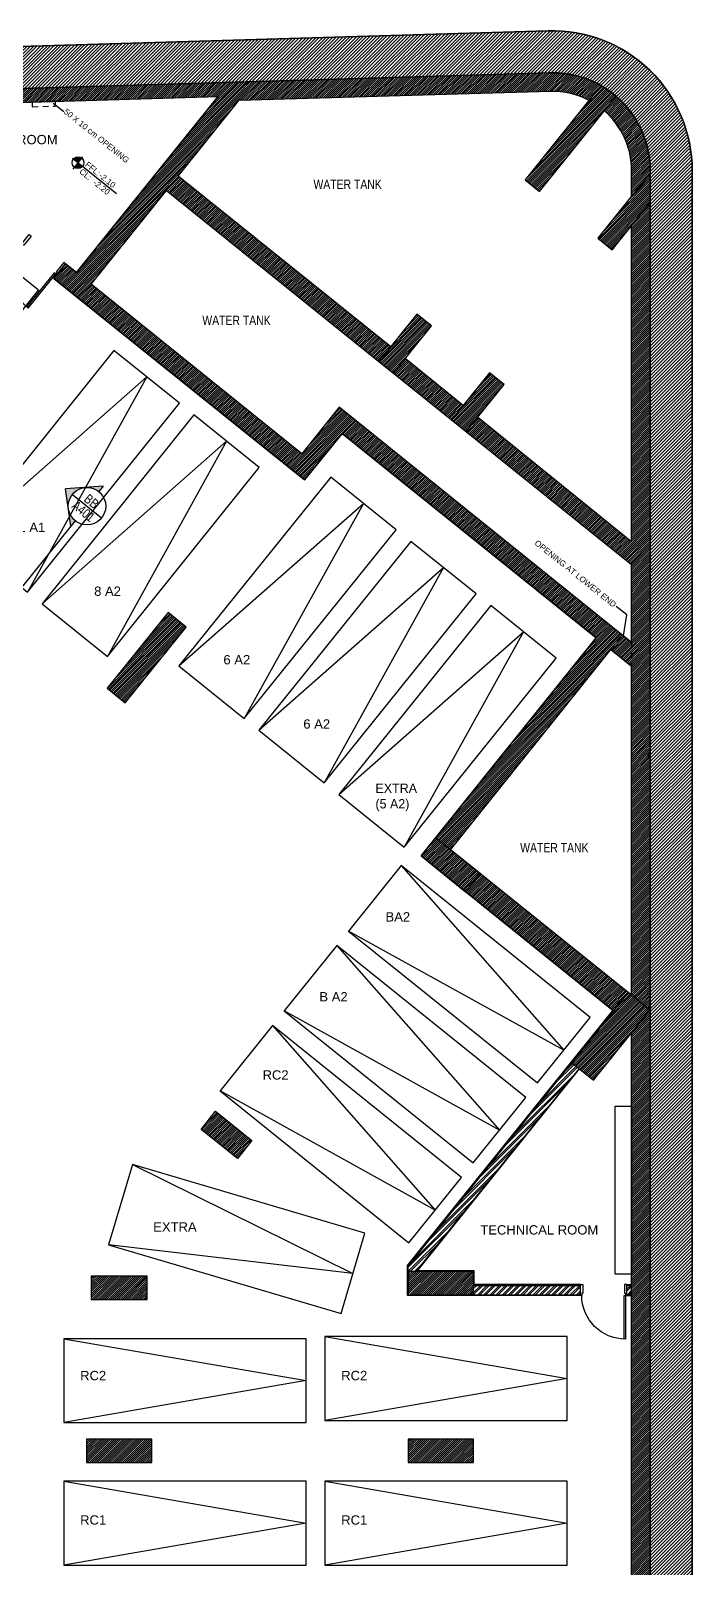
# Model space of a CAD drawing. Header units: inches. Extents: x -1.1 to 43.2, y -10.1 to 58.7.
# Drawn here: x 27.72 to 41.91, y 25.49 to 58.45 of the extents above; entities that cross this region are included whole.
import ezdxf
from ezdxf.enums import TextEntityAlignment as Align

# ---------------------------------------------------------------- set-up
doc = ezdxf.new("R2010")
doc.units = ezdxf.units.IN
doc.header["$MEASUREMENT"] = 0
doc.linetypes.add('HIDDEN2', pattern=[0.1875, 0.125, -0.0625])
doc.layers.get('0').update_dxf_attribs({"linetype": 'CONTINUOUS'})
for name, color, linetype in [('A-ANNO-LEVL', 3, 'CONTINUOUS'), ('A-ANNO-SECT-TAG', 7, 'CONTINUOUS'), ('A-ANNO-TX-50', 3, 'CONTINUOUS'), ('A-AREAS', 6, 'CONTINUOUS'), ('A-FURNITURE', 30, 'CONTINUOUS'), ('A-HATCH-CONC', 8, 'CONTINUOUS'), ('A-HATCH-WALL', 8, 'CONTINUOUS'), ('A-PARK-TXT', 3, 'CONTINUOUS'), ('A-PLASTER', 8, 'CONTINUOUS'), ('A-PORTE', 1, 'CONTINUOUS'), ('A-PROJ1H', 9, 'HIDDEN2'), ('A-SHAFT-UP', 8, 'HIDDEN2'), ('A-STOR-TXT', 3, 'CONTINUOUS'), ('A-WALL', 4, 'CONTINUOUS'), ('Parcelle$0$N-PLOT', 5, 'CONTINUOUS'), ('S-BASEMENT 2$0$A-SHAFT-BASEMENT 2', 8, 'CONTINUOUS'), ('S-BASEMENT 2$0$A-STR BASEMENT 2', 2, 'CONTINUOUS'), ('S-BASEMENT 2$0$A-STR-BASEMENT 3', 2, 'CONTINUOUS')]:
    doc.layers.add(name, color=color, linetype=linetype)
doc.styles.add('A50-STEXT', font='ARIAL.TTF', dxfattribs={"height": 0.125})
doc.styles.add('Arial', font='ARIAL.TTF', dxfattribs={"width": 0.8})
doc.styles.add('BLOCK', font='ARIAL.TTF', dxfattribs={"width": 0.8, "height": 0.25})
pattern_1 = [(45, (-338376.546732, -23743.371716), (-0.022097086912, 0.022097086912), [])]
pattern_2 = [(45, (-338376.54673, -23743.371716), (-0.035355339059, 0.035355339059), [])]

# ---------------------------------------------------------------- blocks, each defined once
blk = doc.blocks.new('P100E30G')
for p, q in [((0.03, 1.24), (0.03, 0.3)), ((0.07, 0.3), (0.07, 1.24)), ((0.03, 0.3), (0, 0.3)), ((0, 0.3), (0, 0)), ((0, 0), (0.05, 0)), ((0.03, 0.3), (0.07, 0.3)), ((0.03, 0.25), (0.03, 0.3)), ((0.05, 0.25), (0.03, 0.25)), ((0.05, 0), (0.05, 0.25)), ((0.95, 0), (0.95, 0.25)), ((0.95, 0.25), (0.97, 0.25)), ((1, 0), (0.95, 0)), ((0.97, 0.3), (1, 0.3)), ((0.97, 0.25), (0.97, 0.3)), ((1, 0.3), (1, 0))]:
    blk.add_line(p, q)
blk.add_arc((0.03, 0.3), 0.94, 0, 90)
blk = doc.blocks.new('P100E23G')
at = {"layer": 'A-PORTE'}
for p, q in [((-0.06, 1.055), (-0.06, 0.115)), ((-0.03, 0.115), (-0.03, 1.055)), ((-1, 0.115), (-1, -0.115)), ((-0.97, 0.115), (-1, 0.115)), ((-0.97, 0.065), (-0.97, 0.115)), ((-0.95, 0.065), (-0.97, 0.065)), ((-0.95, -0.115), (-0.95, 0.065)), ((-0.06, 0.115), (-0.02, 0.115)), ((-0.05, -0.115), (-0.05, 0.065)), ((-0.05, 0.065), (-0.03, 0.065)), ((-0.03, 0.065), (-0.03, 0.115)), ((-0.03, 0.115), (0, 0.115)), ((0, 0.115), (0, -0.115)), ((-1, -0.115), (-0.95, -0.115)), ((0, -0.115), (-0.05, -0.115))]:
    blk.add_line(p, q, dxfattribs=at)
blk.add_arc((-0.03, 0.115), 0.94, 90, 180, dxfattribs=at)
blk = doc.blocks.new('LVTAG_P')
for p, q in [((-0.00301, 0), (0.02113, 0)), ((0, 0.00314), (0, -0.00353))]:
    blk.add_line(p, q)
at = {"const_width": 0.0025}
for points in [[(0, 0.00125, 0.414214), (-0.00125, 0, 1)], [(0, -0.00125, 0.414214), (0.00125, 0, 1)]]:
    blk.add_lwpolyline(points, format="xyb", dxfattribs=at)
blk.add_circle((0, 0), 0.0025)
at = {"style": 'BLOCK'}
for s, p in [('FFL:', (0.00297, 0.00076)), ('CL:', (0.00294, -0.00312))]:
    blk.add_text(s, height=0.0025, dxfattribs=at).set_placement(p)
for p in [(0.01054, 0.00076), (0.01054, -0.00313)]:
    blk.add_attdef('+00.00', p, '', height=0.0025, dxfattribs=at)
blk = doc.blocks.new('S-BASEMENT 2')
at = {"layer": 'S-BASEMENT 2$0$A-SHAFT-BASEMENT 2'}
blk.add_lwpolyline([(40.258, 35.381), (40.608, 35.381), (40.608, 31.781), (40.258, 31.781)], close=True, dxfattribs=at)
at = {"layer": 'S-BASEMENT 2$0$A-STR BASEMENT 2'}
for p, q in [((24.282, 56.82), (31.738, 57.042)), ((31.738, 57.042), (28.701, 53.266)), ((31.738, 57.042), (31.738, 57.042)), ((28.467, 53.454), (28.217, 53.142)), ((28.701, 53.266), (28.467, 53.454)), ((28.217, 53.142), (33.594, 48.818)), ((33.594, 48.818), (34.396, 49.816)), ((34.396, 49.816), (39.851, 45.429)), ((39.851, 45.429), (36.091, 40.753)), ((39.851, 45.429), (39.851, 45.429)), ((36.091, 40.753), (40.221, 37.432)), ((40.221, 37.432), (40.077, 37.252)), ((41.002, 37.445), (41.008, 37.445)), ((41.002, 37.445), (41.008, 37.445))]:
    blk.add_line(p, q, dxfattribs=at)
blk.add_lwpolyline([(38.819, 58.453), (0.078, 57.3), (0.078, 56.4), (38.846, 57.554, -0.422955), (41.008, 55.455), (41.008, 3, -0.414214), (38.908, 0.9), (0.078, 0.9), (0.078, 0), (38.908, 0, 0.414214), (41.908, 3), (41.908, 55.455, 0.422955)], format="xyb", close=True, dxfattribs=at)
for points in [[(40.077, 37.252), (40.221, 37.432), (36.091, 40.753), (39.851, 45.429), (39.851, 45.429), (34.396, 49.816), (33.594, 48.818), (28.217, 53.142), (28.467, 53.454), (28.701, 53.266), (31.738, 57.042)], [(40.608, 45.333), (40.101, 45.741), (40.101, 45.741), (40.101, 45.741), (34.335, 50.378), (33.533, 49.381), (29.013, 53.015), (30.63, 55.026), (30.63, 55.026), (35.189, 51.36), (35.44, 51.671), (30.881, 55.338), (32.181, 56.955)], [(40.608, 47.489), (40.608, 54.269)], [(36.995, 50.414), (35.751, 51.421), (35.5, 51.109), (40.608, 47.001)], [(40.608, 47.489), (37.305, 50.162)], [(40.608, 45.333), (40.608, 47.001)], [(40.608, 37.762), (36.724, 40.886), (40.163, 45.178), (40.608, 44.82), (40.608, 44.82)], [(40.608, 37.762), (40.608, 44.82)], [(40.708, 22.94), (40.608, 22.94), (40.608, 36.956), (40.608, 36.956), (40.708, 37.08)]]:
    blk.add_lwpolyline(points, dxfattribs=at)
for points in [[(39.711, 56.953, 0.131059), (38.858, 57.154), (32.181, 56.955)], [(40.608, 54.908), (40.608, 55.455, 0.217249), (40.023, 56.738, 0.217249)]]:
    blk.add_lwpolyline(points, format="xyb", dxfattribs=at)
for points in [[(39.949, 57.279), (38.324, 55.258), (38.635, 55.007), (40.277, 57.048)], [(41.008, 55.405), (39.882, 54.005), (40.194, 53.754), (41.009, 54.767)], [(36.003, 52.373), (35.189, 51.36), (35.5, 51.109), (36.315, 52.122)], [(37.562, 51.119), (36.747, 50.106), (37.059, 49.856), (37.874, 50.869)], [(29.747, 44.035), (31.056, 45.662), (30.666, 45.975), (29.358, 44.349)], [(37.359, 40.375), (36.404, 41.143), (36.091, 40.753), (37.045, 39.985)], [(39.325, 36.317), (39.792, 35.941), (41.002, 37.445), (40.534, 37.821)], [(31.685, 35.275), (32.464, 34.648), (32.151, 34.259), (31.372, 34.885)], [(29.018, 31.24), (30.218, 31.24), (30.218, 31.74), (29.018, 31.74)], [(35.818, 31.34), (37.218, 31.34), (37.218, 31.84), (35.818, 31.84)], [(28.918, 27.74), (30.318, 27.74), (30.318, 28.24), (28.918, 28.24)], [(35.818, 27.74), (37.218, 27.74), (37.218, 28.24), (35.818, 28.24)]]:
    blk.add_lwpolyline(points, close=True, dxfattribs=at)
at = {"layer": 'S-BASEMENT 2$0$A-STR-BASEMENT 3'}
blk.add_lwpolyline([(0.078, 0.9), (38.908, 0.9, 0.414214), (41.008, 3), (41.008, 55.455, 0.422955), (38.846, 57.554), (0.078, 56.4)], format="xyb", close=True, dxfattribs=at)
blk = doc.blocks.new('SCT_TAG_L')
h = blk.add_hatch(color=256)
h.paths.add_polyline_path([(-0.371, 0.343), (0, 0.685), (0, 0.593, 0.755389), (-0.131, 0.13), (-0.131, 0.121)])
h.paths.add_polyline_path([(-0.131, 0.121), (-0.131, 0.13, 0.139348), (0, 0.093), (0, 0)])
for p, q in [((0, 0.685), (-0.371, 0.343)), ((0, 0.685), (0, 0.593)), ((0, 0), (-0.371, 0.343)), ((0, 0.093), (0, 0)), ((0, 0), (0, -1.051))]:
    blk.add_line(p, q)
at = {"ltscale": 4}
blk.add_line((-0.25, 0.343), (0.25, 0.343), dxfattribs=at)
blk.add_circle((0, 0.343), 0.25)
at = {"color": 7, "style": 'BLOCK', "width": 0.8}
for tag, p in [('SCT.NO.', (0.006, 0.431)), ('DWG', (0.006, 0.26))]:
    blk.add_attdef(tag, text='', height=0.125, dxfattribs=at).set_placement(p, align=Align.MIDDLE)
blk = doc.blocks.new('A$C1FD23355')
at = {"layer": 'A-ANNO-SECT-TAG', "xscale": 1.607631804920458, "yscale": 1.607631804920459, "zscale": 1.607631804920459, "rotation": 321.193709363212}
blk.add_blockref('SCT_TAG_L', (28.581, 47.826), dxfattribs=at).add_auto_attribs({'SCT.NO.': 'BB', 'DWG': 'A401'})

msp = doc.modelspace()

# ---------------------------------------------------------------- hatches: boundary and pattern name
at = {"layer": 'A-HATCH-CONC'}
h = msp.add_hatch(dxfattribs=at)
h.set_pattern_fill('ANSI31', color=256, scale=0.4, style=0)
h.set_pattern_definition(pattern_2)
h.paths.add_polyline_path([(23.52402, 57.99808), (22.22683, 57.95947), (22.99571, 57.34114)])
h.paths.add_polyline_path([(30.55779, 58.20742), (23.52402, 57.99808), (22.99571, 57.34114), (23.30649, 57.09121), (29.81593, 57.28494)])
h.paths.add_polyline_path([(33.12149, 58.28373), (30.55779, 58.20742), (29.81593, 57.28494), (32.37964, 57.36125)])
h.paths.add_polyline_path([(40.55994, 57.95909, 0.13724522), (39.0206, 58.45253, 0.01679505), (38.81912, 58.4533), (33.12149, 58.28373), (32.37964, 57.36125), (38.84589, 57.5537, -0.14401346), (39.99231, 57.25326)])
h.paths.add_polyline_path([(40.55994, 57.95909), (39.99231, 57.25326, -0.26292674), (41.00837, 55.45463), (41.00837, 55.4051), (41.77069, 56.35303, 0.17260194)])
h.paths.add_polyline_path([(40.89191, 57.02534), (41.0963, 56.86098), (41.00097, 56.74244), (40.79658, 56.9068)], flags=24)
h.paths.add_polyline_path([(41.14259, 57.33705), (41.34697, 57.17268), (41.25164, 57.05415), (41.04726, 57.21851)], flags=24)
h = msp.add_hatch(dxfattribs=at)
h.set_pattern_fill('ANSI31', color=256, scale=0.25, style=0)
h.set_pattern_definition(pattern_1)
h.paths.add_polyline_path([(29.56864, 56.97745), (29.81593, 57.28494), (23.30649, 57.09121), (23.66638, 56.80178), (23.66638, 56.80178), (27.1648, 53.98835), (27.41548, 54.30006), (24.28188, 56.8201)])
h.paths.add_polyline_path([(32.37964, 57.36125), (29.81593, 57.28494), (29.56864, 56.97745), (31.73793, 57.04202), (28.70127, 53.26602), (28.46749, 53.45403), (28.27948, 53.22025), (28.27948, 53.22025), (28.21681, 53.14232), (28.68438, 52.7663)])
h = msp.add_hatch(dxfattribs=at)
h.set_pattern_fill('ANSI31', color=256, scale=0.25, style=0)
h.set_pattern_definition(pattern_1)
h.paths.add_polyline_path([(30.88051, 55.33757), (32.18139, 56.95517), (38.85779, 57.15388, -0.1282453), (39.69406, 56.96217), (39.94871, 57.27883, 0.13787651), (38.84589, 57.5537), (32.37964, 57.36125), (28.68438, 52.7663), (33.35999, 49.00617), (34.41283, 50.31534), (34.3349, 50.37801), (33.53274, 49.38054), (29.01298, 53.01534), (30.62984, 55.02586), (35.18856, 51.35972), (35.43923, 51.67143)])
h = msp.add_hatch(dxfattribs=at)
h.set_pattern_fill('ANSI31', color=256, scale=0.25, style=0)
h.paths.add_polyline_path([(40.27678, 57.04757), (39.94871, 57.27883), (38.32361, 55.25806), (38.63531, 55.00738)])
h = msp.add_hatch(dxfattribs=at)
h.set_pattern_fill('ANSI31', color=256, scale=0.25, style=0)
h.paths.add_polyline_path([(40.27678, 57.04757), (40.02588, 56.73572, -0.21667059), (40.60837, 55.45463), (40.60837, 54.90772), (41.00837, 55.4051), (41.00837, 55.45463, 0.21865571)])
h = msp.add_hatch(dxfattribs=at)
h.set_pattern_fill('ANSI31', color=256, scale=0.4, style=0)
h.set_pattern_definition(pattern_2)
edge = h.paths.add_edge_path()
edge.add_line((41.00837, 46.86818), (41.00855, 54.76705))
edge.add_line((41.00855, 54.76705), (41.00837, 55.23889))
edge.add_line((41.00837, 55.23889), (41.00837, 55.37147))
edge.add_line((41.00837, 55.37147), (41.00837, 55.4051))
edge.add_line((41.00837, 55.4051), (41.77069, 56.35303))
edge.add_arc((38.90837, 55.45463), 3, 0, 17.425501, ccw=False)
edge.add_line((41.90837, 55.45463), (41.90837, 47.9873))
edge.add_line((41.90837, 47.9873), (41.00837, 46.86818))
h = msp.add_hatch(dxfattribs=at)
h.set_pattern_fill('ANSI31', color=256, scale=0.25, style=0)
h.paths.add_polyline_path([(41.00837, 54.76683), (41.00837, 55.4051), (39.88214, 54.00468), (40.19385, 53.754)])
h = msp.add_hatch(dxfattribs=at)
h.set_pattern_fill('ANSI31', color=256, scale=0.25, style=0)
h.set_pattern_definition(pattern_1)
h.paths.add_polyline_path([(41.00837, 54.76683), (40.60837, 54.26944), (40.60837, 47.48855), (37.30544, 50.16235), (37.05881, 49.85567), (40.60837, 47.00111), (40.60837, 46.37079), (41.00837, 46.86818)])
h = msp.add_hatch(dxfattribs=at)
h.set_pattern_fill('ANSI31', color=256, scale=0.25, style=0)
h.paths.add_polyline_path([(36.31497, 52.1221), (36.00326, 52.37277), (35.43923, 51.67143), (35.43989, 51.6709), (35.18856, 51.35972), (35.50027, 51.10905)])
h = msp.add_hatch(dxfattribs=at)
h.set_pattern_fill('ANSI31', color=256, scale=0.25, style=0)
h.paths.add_polyline_path([(35.75094, 51.42076), (35.50027, 51.10905), (36.7471, 50.10635), (36.99454, 50.41403)])
h = msp.add_hatch(dxfattribs=at)
h.set_pattern_fill('ANSI31', color=256, scale=0.25, style=0)
h.paths.add_polyline_path([(37.8735, 50.86872), (37.5618, 51.1194), (36.7471, 50.10635), (37.05881, 49.85567)])
h = msp.add_hatch(dxfattribs=at)
h.set_pattern_fill('ANSI31', color=256, scale=0.25, style=0)
h.set_pattern_definition(pattern_1)
h.paths.add_polyline_path([(34.41283, 50.31534), (33.35999, 49.00617), (33.59377, 48.81816), (34.39593, 49.81563), (35.68173, 48.78159), (35.9324, 49.0933)])
h.paths.add_polyline_path([(35.9324, 49.0933), (35.68173, 48.78159), (39.85082, 45.4288), (40.10149, 45.74051)])
h = msp.add_hatch(dxfattribs=at)
h.set_pattern_fill('ANSI31', color=256, scale=0.4, style=0)
h.set_pattern_definition(pattern_2)
h.paths.add_polyline_path([(41.00837, 46.86818), (41.90837, 47.9873), (41.90837, 3.5), (41.00837, 3.5)])
h = msp.add_hatch(dxfattribs=at)
h.set_pattern_fill('ANSI31', color=256, scale=0.25, style=0)
h.set_pattern_definition(pattern_1)
h.paths.add_polyline_path([(40.10149, 45.74051), (39.04866, 44.43134), (39.36224, 44.17915), (40.16261, 45.17806), (40.60837, 44.81958), (40.60837, 43.17701), (41.00837, 42.85533), (41.00837, 46.86818), (40.60837, 46.37079), (40.60837, 45.33288)])
h = msp.add_hatch(dxfattribs=at)
h.set_pattern_fill('ANSI31', color=256, scale=0.25, style=0)
h.paths.add_polyline_path([(31.05568, 45.66212), (30.66604, 45.97547), (29.35779, 44.34869), (29.74743, 44.03535)])
h = msp.add_hatch(dxfattribs=at)
h.set_pattern_fill('ANSI31', color=256, scale=0.25, style=0)
h.set_pattern_definition(pattern_1)
h.paths.add_polyline_path([(39.36224, 44.17915), (39.04866, 44.43134), (36.51056, 41.2753), (36.82983, 41.01854)])
h.paths.add_polyline_path([(36.51056, 41.2753), (36.40403, 41.14282), (36.72353, 40.88588), (36.82983, 41.01854)])
h = msp.add_hatch(dxfattribs=at)
h.set_pattern_fill('ANSI31', color=256, scale=0.25, style=0)
h.set_pattern_definition(pattern_1)
h.paths.add_polyline_path([(41.00837, 42.85533), (40.60837, 43.17701), (40.60837, 37.97984), (40.9524, 37.70317), (41.00837, 37.77276)])
h = msp.add_hatch(dxfattribs=at)
h.set_pattern_fill('ANSI31', color=256, scale=0.25, style=0)
h.paths.add_polyline_path([(37.35869, 40.37508), (36.40403, 41.14282), (36.09068, 40.75319), (37.04534, 39.98544)])
h = msp.add_hatch(dxfattribs=at)
h.set_pattern_fill('ANSI31', color=256, scale=0.25, style=0)
h.paths.add_polyline_path([(37.35869, 40.37508), (37.04534, 39.98544), (40.22092, 37.43164), (40.53427, 37.82127)])
h = msp.add_hatch(dxfattribs=at)
h.set_pattern_fill('ANSI31', color=256, scale=0.25, style=0)
h.set_pattern_definition(pattern_1)
h.paths.add_polyline_path([(40.60837, 37.97984), (40.60837, 37.76168), (40.84586, 37.57069), (40.9524, 37.70317)])
h.paths.add_polyline_path([(41.00837, 37.65815), (40.9524, 37.70317), (40.84586, 37.57069), (41.00183, 37.44526), (41.00837, 37.44526)])
h.paths.add_polyline_path([(41.00837, 37.77276), (40.9524, 37.70317), (41.00837, 37.65815)])
h = msp.add_hatch(dxfattribs=at)
h.set_pattern_fill('ANSI31', color=256, scale=0.25, style=0)
h.paths.add_polyline_path([(41.00183, 37.44526), (40.53427, 37.82127), (39.32476, 36.31728), (39.79232, 35.94127)])
h = msp.add_hatch(dxfattribs=at)
h.set_pattern_fill('ANSI31', color=256, scale=0.25, style=0)
h.set_pattern_definition(pattern_1)
edge = h.paths.add_edge_path()
edge.add_line((40.60837, 36.956), (41.00183, 37.44526))
edge.add_line((41.00183, 37.44526), (41.00837, 37.44526))
edge.add_line((41.00837, 37.44526), (41.00837, 3))
edge.add_arc((38.90837, 3), 2.1, 272.865836, 360, ccw=False)
edge.add_line((39.01336, 0.90263), (38.86932, 0.9))
edge.add_line((38.86932, 0.9), (0.47837, 0.9))
edge.add_line((0.47837, 0.9), (0.47837, 1.2))
edge.add_line((0.47837, 1.2), (38.90837, 1.2))
edge.add_arc((38.90837, 3), 1.8, 270, 360)
edge.add_line((40.70837, 3), (40.70837, 3.5))
edge.add_line((40.70837, 3.5), (39.71837, 3.5))
edge.add_line((39.71837, 3.5), (39.71837, 4.05))
edge.add_line((39.71837, 4.05), (40.45837, 4.05))
edge.add_line((40.45837, 4.05), (40.45837, 18.3))
edge.add_line((40.45837, 18.3), (40.70837, 18.3))
edge.add_line((40.70837, 18.3), (40.70837, 22.15))
edge.add_line((40.70837, 22.15), (40.70837, 22.94))
edge.add_line((40.70837, 22.94), (40.60837, 22.94))
edge.add_line((40.60837, 22.94), (40.60837, 36.956))
h = msp.add_hatch(dxfattribs=at)
h.set_pattern_fill('ANSI31', color=256, scale=0.25, style=0)
h.paths.add_polyline_path([(31.68506, 35.27492), (31.37171, 34.88529), (32.15098, 34.2586), (32.46432, 34.64823)])
h = msp.add_hatch(dxfattribs=at)
h.set_pattern_fill('ANSI31', color=256, scale=0.25, style=0)
h.paths.add_polyline_path([(30.21837, 31.74), (29.01837, 31.74), (29.01837, 31.24), (30.21837, 31.24)])
h = msp.add_hatch(dxfattribs=at)
h.set_pattern_fill('ANSI31', color=256, scale=0.25, style=0)
h.paths.add_polyline_path([(37.21837, 31.84), (35.81837, 31.84), (35.81837, 31.34), (37.21837, 31.34)])
h = msp.add_hatch(dxfattribs=at)
h.set_pattern_fill('ANSI31', color=256, scale=0.25, style=0)
h.paths.add_polyline_path([(30.31837, 27.74), (30.31837, 28.24), (28.91837, 28.24), (28.91837, 27.74)])
h = msp.add_hatch(dxfattribs=at)
h.set_pattern_fill('ANSI31', color=256, scale=0.25, style=0)
h.paths.add_polyline_path([(37.21837, 28.24), (35.81837, 28.24), (35.81837, 27.74), (37.21837, 27.74)])
at = {"layer": 'A-HATCH-WALL'}
h = msp.add_hatch(dxfattribs=at)
h.set_pattern_fill('ANSI32', color=256, scale=0.25, style=0)
h.paths.add_polyline_path([(39.48061, 36.19195), (39.40269, 36.25461), (39.32476, 36.31728), (35.81837, 31.95719), (35.81837, 31.84), (35.98077, 31.84)])
h = msp.add_hatch(dxfattribs=at)
h.set_pattern_fill('ANSI32', color=256, scale=0.25, style=0)
h.paths.add_polyline_path([(39.31837, 31.54), (37.21837, 31.54), (37.21837, 31.34), (39.31837, 31.34)])
h = msp.add_hatch(dxfattribs=at)
h.set_pattern_fill('ANSI32', color=256, scale=0.25, style=0)
h.paths.add_polyline_path([(39.50837, 31.54), (39.31837, 31.54), (39.31837, 31.34), (39.50837, 31.34)])
h = msp.add_hatch(dxfattribs=at)
h.set_pattern_fill('ANSI32', color=256, scale=0.25, style=0)
h.set_pattern_definition([(45, (-0.1, -5e-11), (-0.06629126, 0.06629126), []), (45, (-0.05581, -5e-11), (-0.06629126, 0.06629126), [])])
h.paths.add_polyline_path([(40.60837, 31.54), (40.50837, 31.54), (40.50837, 31.34), (40.60837, 31.34)])

# ---------------------------------------------------------------- linework, layer by layer
at = {"layer": 'A-ANNO-TX-50'}
for points in [[(28.42596, 56.71365), (28.42596, 56.71365), (28.19982, 56.89551)], [(40.43325, 45.47371), (40.50291, 45.92334), (40.27677, 46.10521)]]:
    msp.add_lwpolyline(points, dxfattribs=at)
at = {"layer": 'A-AREAS'}
msp.add_lwpolyline([(0.07837, 57.30027), (38.81912, 58.4533, -0.4229554), (41.90837, 55.45463), (41.90837, 3, -0.41421357), (38.90837, 0), (0.07837, 0)], format="xyb", close=True, dxfattribs=at)
at = {"layer": 'A-FURNITURE'}
for points in [[(26.48553, 54.02132), (27.88821, 52.89328), (24.62943, 48.84108), (23.22674, 49.96912)], [(30.90794, 50.46481), (29.50525, 51.59285), (26.24647, 47.54065), (27.64915, 46.41261)], [(32.62233, 49.08609), (31.21965, 50.21414), (27.96086, 46.16194), (29.36354, 45.0339)], [(35.55884, 47.75115), (34.15615, 48.87919), (30.89737, 44.82699), (32.30005, 43.69895)], [(37.27323, 46.37244), (35.87055, 47.50048), (32.61176, 43.44828), (34.01445, 42.32024)], [(38.98762, 44.99372), (37.58494, 46.12176), (34.32615, 42.06956), (35.72884, 40.94152)], [(38.58951, 35.88197), (39.71755, 37.28465), (35.66535, 40.54344), (34.53731, 39.14075)], [(37.21079, 34.16758), (38.33883, 35.57026), (34.28663, 38.82905), (33.15859, 37.42636)], [(35.83208, 32.45318), (36.96012, 33.85587), (32.90792, 37.11465), (31.77988, 35.71197)], [(29.89973, 34.13462), (29.3893, 32.40851), (34.37584, 30.93393), (34.88627, 32.66004)], [(28.42837, 30.39596), (28.42837, 28.59596), (33.62837, 28.59596), (33.62837, 30.39596)], [(34.02837, 30.44), (34.02837, 28.64), (39.22837, 28.64), (39.22837, 30.44)], [(28.42837, 27.34), (28.42837, 25.54), (33.62837, 25.54), (33.62837, 27.34)], [(34.02837, 27.34), (34.02837, 25.54), (39.22837, 25.54), (39.22837, 27.34)]]:
    msp.add_lwpolyline(points, close=True, dxfattribs=at)
for points in [[(26.24647, 47.54065), (30.2066, 51.02883), (27.64915, 46.41261)], [(27.96086, 46.16194), (31.92099, 49.65012), (29.36354, 45.0339)], [(30.89737, 44.82699), (34.8575, 48.31517), (32.30005, 43.69895)], [(32.61176, 43.44828), (36.57189, 46.93646), (34.01445, 42.32024)], [(34.32615, 42.06956), (38.28628, 45.55774), (35.72884, 40.94152)], [(35.66535, 40.54344), (39.15353, 36.58331), (34.53731, 39.14075)], [(34.28663, 38.82905), (37.77481, 34.86892), (33.15859, 37.42636)], [(32.90792, 37.11465), (36.3961, 33.15453), (31.77988, 35.71197)], [(29.89973, 34.13462), (34.63106, 31.79698), (29.3893, 32.40851)], [(28.42837, 30.39596), (33.62837, 29.49596), (28.42837, 28.59596)], [(34.02837, 30.44), (39.22837, 29.54), (34.02837, 28.64)], [(28.42837, 27.34), (33.62837, 26.44), (28.42837, 25.54)], [(34.02837, 27.34), (39.22837, 26.44), (34.02837, 25.54)]]:
    msp.add_lwpolyline(points, dxfattribs=at)
at = {"layer": 'A-PLASTER'}
for points in [[(39.50837, 31.325), (35.80337, 31.325), (35.80337, 31.96248), (40.20924, 37.44104)], [(39.50837, 31.54), (39.50837, 31.555), (37.23337, 31.555), (37.23337, 31.855), (36.01187, 31.855), (39.4923, 36.18255)], [(40.50837, 31.555), (40.60837, 31.555)], [(40.50837, 31.325), (40.60837, 31.325)]]:
    msp.add_lwpolyline(points, dxfattribs=at)
at = {"layer": 'A-PROJ1H'}
msp.add_lwpolyline([(40.16261, 45.17806), (40.41328, 45.48977), (40.60837, 45.33288), (40.60837, 44.81958), (40.16261, 45.17806)], dxfattribs=at)
at = {"layer": 'A-SHAFT-UP'}
msp.add_lwpolyline([(27.7501, 56.92333), (27.75308, 56.82337), (28.25286, 56.83825), (28.24988, 56.9382), (27.7501, 56.92333)], dxfattribs=at)
at = {"layer": 'A-WALL'}
for p, q in [((39.32476, 36.31728), (35.81837, 31.95719)), ((39.48061, 36.19195), (35.98077, 31.84)), ((35.81837, 31.84), (35.81837, 31.95719)), ((37.21837, 31.54), (39.50837, 31.54)), ((37.21837, 31.34), (39.50837, 31.34)), ((39.50837, 31.34), (39.50837, 31.54)), ((40.50837, 31.54), (40.60837, 31.54)), ((40.50837, 31.34), (40.50837, 31.54)), ((40.50837, 31.34), (40.60837, 31.34))]:
    msp.add_line(p, q, dxfattribs=at)
at = {"layer": 'Parcelle$0$N-PLOT'}
msp.add_lwpolyline([(0, 0), (38.90837, 0, 0.41421356), (41.90837, 3), (41.90837, 55.45463, 0.4229554), (38.81912, 58.4533), (0, 57.29794)], format="xyb", close=True, dxfattribs=at)

# ---------------------------------------------------------------- block references
msp.add_blockref('S-BASEMENT 2', (0, 0))
at = {"layer": 'A-ANNO-LEVL'}
ref = msp.add_blockref('LVTAG_P', (28.73237, 55.62384), dxfattribs=dict(at, xscale=50.00000000000001, yscale=50, zscale=50, rotation=321.1999999999999))
ref.add_attrib('+00.00', '-2.10', (29.16695, 55.32311), dxfattribs={"layer": '0', "height": 0.125, "rotation": 321.2, "style": 'BLOCK'})
ref.add_attrib('+00.00', '-2.20', (29.04516, 55.17162), dxfattribs={"layer": '0', "height": 0.125, "rotation": 321.2, "style": 'BLOCK'})
at = {"layer": 'A-ANNO-SECT-TAG'}
msp.add_blockref('A$C1FD23355', (0, 0), dxfattribs=at)
at = {"layer": 'A-PORTE', "rotation": 141.193712000358}
msp.add_blockref('P100E30G', (28.46749, 53.45403), dxfattribs=at)
at = {"layer": 'A-PORTE', "xscale": -1, "rotation": 180.0000000000538}
msp.add_blockref('P100E23G', (40.50837, 31.44), dxfattribs=at)

# ---------------------------------------------------------------- texts
at = {"layer": 'A-ANNO-TX-50', "style": 'A50-STEXT'}
for s, p in [('50 X 10 cm OPENING ', (28.41434, 56.69569)), ('OPENING AT LOWER END', (38.5144, 47.44247))]:
    msp.add_text(s, height=0.125, rotation=321.193709, dxfattribs=at).set_placement(p)
at = {"layer": 'A-PARK-TXT', "style": 'Arial'}
for s, p in [('0/1 A1', (27.62725, 47.80463)), ('8 A2', (29.36689, 46.43104)), ('6 A2', (32.13952, 44.96143)), ('6 A2', (33.85391, 43.58272)), ('BA2', (35.59316, 39.44657)), ('B A2', (34.21444, 37.73217))]:
    msp.add_text(s, height=0.2, rotation=360, dxfattribs=at).set_placement(p, align=Align.MIDDLE)
for s, p in [('EXTRA', (30.81216, 32.79368)), ('RC2', (29.05815, 29.60505)), ('RC2', (34.65815, 29.60505)), ('RC1', (29.05815, 26.50678)), ('RC1', (34.65815, 26.50678))]:
    msp.add_text(s, height=0.2, dxfattribs=at).set_placement(p, align=Align.MIDDLE)
at = {"layer": 'A-PARK-TXT', "insert": (35.11327, 42.30459), "char_height": 0.2, "width": 2.9919198, "attachment_point": 1}
msp.add_mtext('EXTRA\\P(5 A2)', dxfattribs=at)
at = {"layer": 'A-PARK-TXT', "insert": (32.69187, 36.15366), "char_height": 0.2, "width": 2.9919198, "attachment_point": 1, "style": 'Arial'}
msp.add_mtext('{\\W1;RC2}', dxfattribs=at)
at = {"layer": 'A-STOR-TXT', "style": 'Arial'}
for p in [(27.03089, 56.11932), (38.62779, 32.7304)]:
    msp.add_text('TECHNICAL ROOM', height=0.2, rotation=360, dxfattribs=at).set_placement(p, align=Align.MIDDLE)
at = {"layer": 'A-STOR-TXT', "char_height": 0.2, "width": 7.586, "attachment_point": 2, "style": 'Arial'}
for insert in [(34.51648, 55.26), (32.13245, 52.34235), (38.95082, 41.02901)]:
    msp.add_mtext('WATER TANK', dxfattribs=dict(at, insert=insert))

doc.saveas('drawing.dxf')
